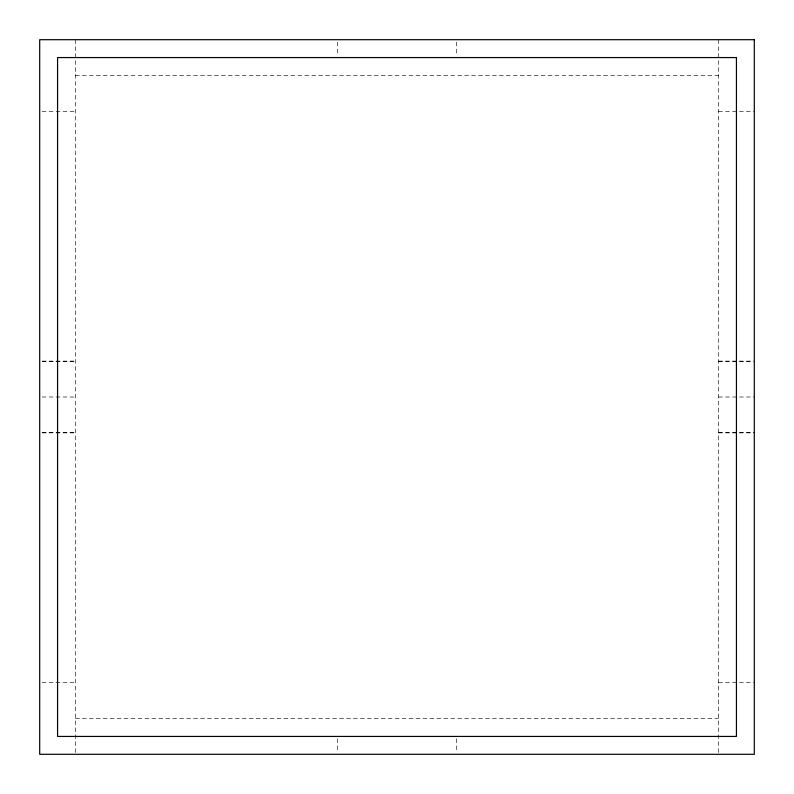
<?xml version="1.0" encoding="UTF-8"?>
<svg xmlns="http://www.w3.org/2000/svg" width="794" height="794" viewBox="0 0 794 794"><rect width="100%" height="100%" fill="white"/><g stroke="black" fill="none" stroke-linecap="round" stroke-linejoin="round"><path stroke-width="0.6" stroke-dasharray="3.97 2.98" d="M75.43 75.43L718.57 75.43M42.161 111.408L75.43 111.408M718.57 111.408L754.3 111.408M42.161 361.151L75.43 361.151M718.57 361.151L754.3 361.151M42.161 361.27L75.43 361.27M718.57 361.27L751.839 361.27M42.161 397L75.43 397M718.57 397L754.3 397M42.161 432.73L75.43 432.73M718.57 432.73L754.3 432.73M42.161 432.849L75.43 432.849M718.57 432.849L754.3 432.849M42.161 682.592L75.43 682.592M718.57 682.592L754.3 682.592M75.43 718.57L718.57 718.57M718.57 39.7L718.57 754.3M456.55 42.082L456.55 55.183M456.55 738.817L456.55 751.918M337.45 42.082L337.45 55.183M337.45 738.817L337.45 751.918M75.43 39.7L75.43 754.3"/><path stroke-width="1.19" d="M754.3 39.7L39.7 39.7L39.7 754.3L754.3 754.3L754.3 39.7M736.435 57.565L57.565 57.565L57.565 736.435L736.435 736.435L736.435 57.565"/></g></svg>
